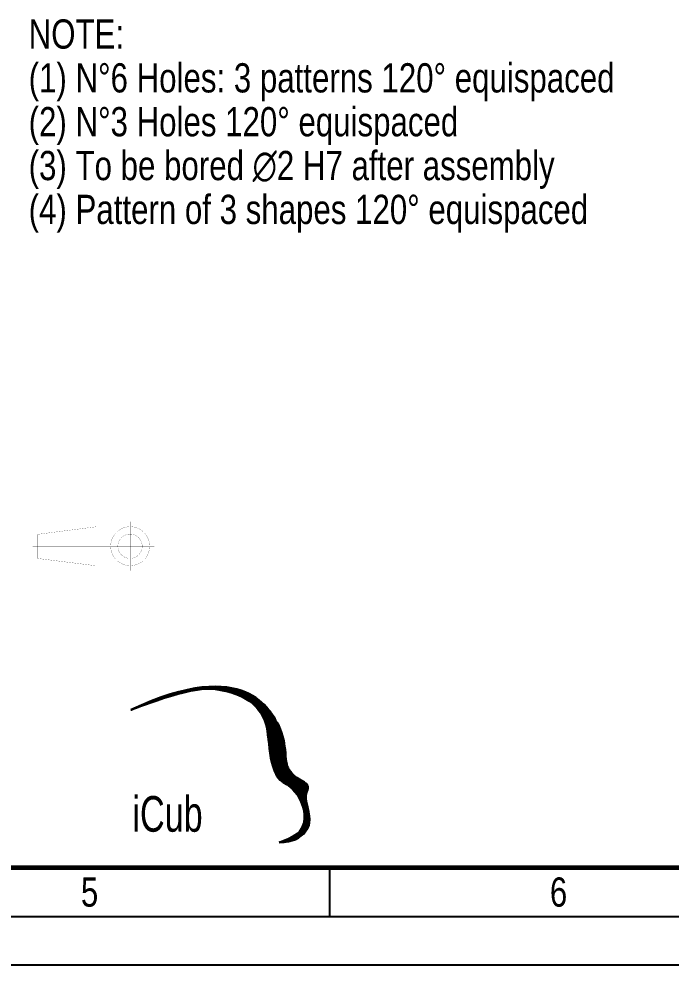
# Model space of a CAD drawing. Header units: millimetres. Extents: x 0 to 420, y 0 to 297.
# Drawn here: x 233.3 to 300.3, y -0.1 to 97.1 of the extents above; entities that cross this region are included whole.
import ezdxf

# ---------------------------------------------------------------- set-up
doc = ezdxf.new("R2010")
doc.units = ezdxf.units.MM
doc.header["$LTSCALE"] = 23.1
doc.linetypes.add('CENTER', pattern=[0.6, 0.375, -0.075, 0.075, -0.075])
doc.layers.get('0').update_dxf_attribs({"linetype": 'CONTINUOUS'})
doc.layers.add('DEFAULT_1', color=7, linetype='CENTER')
doc.styles.get("Standard").update_dxf_attribs({"font": 'txt', "width": 0.8})
doc.styles.add('TEXTSTYLE_10', font='txt', dxfattribs={"width": 0.8})
doc.styles.add('TEXTSTYLE_2', font='txt', dxfattribs={"width": 0.8})

# ---------------------------------------------------------------- blocks, each defined once
blk = doc.blocks.new('HEAD_LOGO_BL0', base_point=(254.025, 20.59))
at = {"color": 2, "linetype": 'CONTINUOUS'}
for p, q in [((250.154, 27.946), (250.42, 28.212)), ((250.267, 27.973), (250.531, 28.237)), ((250.381, 28.001), (250.642, 28.262)), ((250.494, 28.028), (250.753, 28.286)), ((250.608, 28.055), (250.864, 28.311)), ((250.72, 28.081), (250.971, 28.332)), ((250.829, 28.104), (251.074, 28.349)), ((250.937, 28.126), (251.177, 28.366)), ((251.046, 28.149), (251.28, 28.383)), ((251.155, 28.171), (251.384, 28.4)), ((251.263, 28.193), (251.487, 28.417)), ((251.369, 28.212), (251.59, 28.434)), ((251.472, 28.229), (251.693, 28.45)), ((251.575, 28.246), (251.796, 28.467)), ((251.678, 28.263), (251.899, 28.484)), ((251.781, 28.28), (251.994, 28.493)), ((251.884, 28.297), (252.09, 28.502)), ((251.982, 28.308), (252.185, 28.511)), ((252.08, 28.32), (252.28, 28.52)), ((252.177, 28.331), (252.375, 28.53)), ((252.275, 28.343), (252.471, 28.539)), ((252.368, 28.35), (252.566, 28.548)), ((252.46, 28.356), (252.661, 28.557)), ((252.553, 28.362), (252.757, 28.566)), ((252.645, 28.368), (252.848, 28.571)), ((252.733, 28.37), (252.936, 28.573)), ((252.819, 28.37), (253.025, 28.575)), ((252.906, 28.37), (253.113, 28.577)), ((252.992, 28.371), (253.201, 28.579)), ((253.074, 28.366), (253.289, 28.581)), ((253.153, 28.359), (253.377, 28.583)), ((253.233, 28.353), (253.465, 28.585)), ((253.313, 28.346), (253.554, 28.587)), ((253.389, 28.336), (253.641, 28.589)), ((253.464, 28.325), (253.723, 28.584)), ((253.539, 28.314), (253.805, 28.58)), ((253.614, 28.302), (253.887, 28.575)), ((253.689, 28.291), (253.968, 28.571)), ((253.764, 28.28), (254.05, 28.566)), ((253.837, 28.267), (254.132, 28.562)), ((253.91, 28.254), (254.213, 28.557)), ((253.983, 28.241), (254.295, 28.553)), ((254.056, 28.227), (254.377, 28.548)), ((254.129, 28.214), (254.455, 28.54)), ((254.201, 28.2), (254.53, 28.529)), ((254.274, 28.187), (254.606, 28.519)), ((254.344, 28.171), (254.682, 28.508)), ((254.414, 28.155), (254.758, 28.498)), ((254.484, 28.139), (254.833, 28.487)), ((254.555, 28.122), (254.909, 28.477)), ((254.625, 28.106), (254.985, 28.467)), ((254.695, 28.09), (255.061, 28.456)), ((254.765, 28.074), (255.134, 28.443)), ((254.832, 28.055), (255.204, 28.427)), ((254.899, 28.036), (255.273, 28.41)), ((254.966, 28.016), (255.343, 28.394)), ((255.033, 27.997), (255.413, 28.377)), ((255.1, 27.978), (255.483, 28.361)), ((255.167, 27.959), (255.552, 28.344)), ((255.234, 27.94), (255.622, 28.328)), ((255.299, 27.918), (255.692, 28.311)), ((255.362, 27.895), (255.761, 28.295)), ((255.425, 27.873), (255.831, 28.278)), ((255.489, 27.85), (255.901, 28.262)), ((255.552, 27.827), (255.964, 28.239)), ((255.616, 27.805), (256.028, 28.216)), ((255.679, 27.782), (256.091, 28.194)), ((247.061, 27.008), (247.299, 27.246)), ((247.192, 27.053), (247.435, 27.297)), ((247.322, 27.097), (247.572, 27.347)), ((247.453, 27.141), (247.709, 27.398)), ((247.583, 27.186), (247.846, 27.449)), ((247.711, 27.227), (247.983, 27.499)), ((247.839, 27.269), (248.12, 27.55)), ((247.967, 27.311), (248.249, 27.592)), ((248.094, 27.352), (248.376, 27.634)), ((248.221, 27.393), (248.503, 27.675)), ((248.345, 27.431), (248.631, 27.716)), ((248.469, 27.468), (248.758, 27.757)), ((248.593, 27.506), (248.886, 27.799)), ((248.717, 27.544), (249.013, 27.84)), ((248.841, 27.581), (249.139, 27.88)), ((248.965, 27.619), (249.258, 27.912)), ((249.089, 27.657), (249.377, 27.945)), ((249.209, 27.691), (249.496, 27.978)), ((249.328, 27.723), (249.615, 28.01)), ((249.446, 27.756), (249.733, 28.043)), ((249.565, 27.788), (249.852, 28.075)), ((249.683, 27.82), (249.971, 28.108)), ((249.802, 27.853), (250.087, 28.138)), ((249.921, 27.885), (250.198, 28.163)), ((250.039, 27.917), (250.309, 28.187)), ((255.743, 27.759), (256.155, 28.171)), ((255.803, 27.733), (256.218, 28.148)), ((255.863, 27.707), (256.282, 28.126)), ((255.922, 27.68), (256.345, 28.103)), ((255.982, 27.653), (256.409, 28.08)), ((256.042, 27.627), (256.473, 28.058)), ((256.101, 27.6), (256.536, 28.035)), ((256.161, 27.573), (256.6, 28.012)), ((256.22, 27.547), (256.658, 27.984)), ((256.278, 27.518), (256.716, 27.956)), ((256.334, 27.488), (256.774, 27.928)), ((256.39, 27.458), (256.832, 27.9)), ((256.446, 27.428), (256.89, 27.872)), ((256.502, 27.398), (256.948, 27.843)), ((256.558, 27.367), (257.006, 27.815)), ((256.612, 27.335), (257.064, 27.787)), ((256.665, 27.301), (257.122, 27.759)), ((256.718, 27.268), (257.18, 27.731)), ((256.771, 27.235), (257.236, 27.701)), ((256.824, 27.202), (257.289, 27.668)), ((256.876, 27.168), (257.342, 27.634)), ((256.926, 27.132), (257.395, 27.601)), ((256.976, 27.096), (257.448, 27.568)), ((257.026, 27.06), (257.501, 27.535)), ((257.076, 27.023), (257.554, 27.502)), ((257.126, 26.987), (257.607, 27.468)), ((257.175, 26.95), (257.66, 27.435)), ((257.222, 26.91), (257.713, 27.402)), ((257.268, 26.871), (257.765, 27.368)), ((257.315, 26.831), (257.814, 27.33)), ((257.361, 26.791), (257.862, 27.292)), ((257.408, 26.752), (257.911, 27.255)), ((245.014, 26.255), (245.034, 26.274)), ((245.156, 26.31), (245.193, 26.347)), ((245.297, 26.365), (245.352, 26.42)), ((245.436, 26.418), (245.511, 26.492)), ((245.575, 26.471), (245.67, 26.565)), ((245.714, 26.523), (245.828, 26.638)), ((245.851, 26.575), (245.987, 26.71)), ((245.988, 26.625), (246.135, 26.772)), ((246.125, 26.675), (246.283, 26.834)), ((246.26, 26.725), (246.43, 26.895)), ((246.395, 26.773), (246.577, 26.956)), ((246.53, 26.822), (246.725, 27.017)), ((246.663, 26.869), (246.872, 27.078)), ((246.796, 26.915), (247.019, 27.139)), ((246.929, 26.962), (247.162, 27.195)), ((257.454, 26.712), (257.959, 27.217)), ((257.497, 26.668), (258.008, 27.179)), ((257.54, 26.625), (258.056, 27.141)), ((257.583, 26.582), (258.105, 27.104)), ((257.626, 26.539), (258.153, 27.066)), ((257.669, 26.496), (258.202, 27.028)), ((257.712, 26.453), (258.248, 26.988)), ((257.752, 26.406), (258.292, 26.946)), ((257.791, 26.359), (258.336, 26.904)), ((257.831, 26.312), (258.381, 26.862)), ((257.87, 26.265), (258.425, 26.821)), ((257.909, 26.219), (258.469, 26.779)), ((257.949, 26.172), (258.514, 26.737)), ((257.986, 26.122), (258.558, 26.695)), ((258.021, 26.072), (258.603, 26.653)), ((258.057, 26.021), (258.644, 26.609)), ((258.092, 25.97), (258.685, 26.563)), ((258.128, 25.92), (258.726, 26.518)), ((258.163, 25.869), (258.767, 26.472)), ((258.198, 25.817), (258.807, 26.427)), ((258.229, 25.762), (258.848, 26.381)), ((258.261, 25.708), (258.889, 26.336)), ((258.292, 25.653), (258.93, 26.291)), ((244.872, 26.198), (244.875, 26.202)), ((258.324, 25.598), (258.968, 26.243)), ((258.355, 25.544), (259.006, 26.194)), ((258.387, 25.489), (259.043, 26.146)), ((258.415, 25.431), (259.081, 26.097)), ((258.442, 25.372), (259.119, 26.048)), ((258.469, 25.313), (259.156, 26)), ((258.496, 25.254), (259.194, 25.951)), ((258.524, 25.195), (259.23, 25.902)), ((258.551, 25.136), (259.265, 25.85)), ((258.577, 25.076), (259.3, 25.799)), ((258.599, 25.012), (259.335, 25.748)), ((258.621, 24.948), (259.37, 25.696)), ((258.643, 24.883), (259.405, 25.645)), ((258.665, 24.819), (259.439, 25.594)), ((258.682, 24.75), (259.472, 25.54)), ((258.699, 24.681), (259.505, 25.487)), ((258.716, 24.612), (259.538, 25.433)), ((258.733, 24.543), (259.571, 25.38)), ((258.748, 24.471), (259.603, 25.326)), ((258.762, 24.398), (259.636, 25.272)), ((258.775, 24.326), (259.667, 25.218)), ((258.789, 24.253), (259.699, 25.163)), ((258.802, 24.181), (259.73, 25.108)), ((258.814, 24.106), (259.762, 25.054)), ((258.825, 24.031), (259.794, 25)), ((258.836, 23.956), (259.826, 24.945)), ((258.847, 23.881), (259.858, 24.891)), ((258.858, 23.805), (259.89, 24.837)), ((258.868, 23.729), (259.921, 24.782)), ((258.878, 23.652), (259.952, 24.727)), ((258.887, 23.576), (259.984, 24.672)), ((258.897, 23.499), (260.015, 24.618)), ((258.906, 23.422), (260.047, 24.563)), ((258.915, 23.345), (260.075, 24.505)), ((258.924, 23.268), (260.103, 24.446)), ((258.933, 23.19), (260.13, 24.387)), ((258.942, 23.113), (260.157, 24.329)), ((258.951, 23.036), (260.185, 24.27)), ((258.959, 22.958), (260.212, 24.211)), ((258.968, 22.881), (260.236, 24.149)), ((258.977, 22.803), (260.259, 24.086)), ((258.986, 22.726), (260.283, 24.023)), ((258.994, 22.648), (260.306, 23.96)), ((259.003, 22.571), (260.33, 23.898)), ((259.012, 22.494), (260.352, 23.834)), ((259.022, 22.417), (260.372, 23.767)), ((259.031, 22.34), (260.392, 23.701)), ((259.04, 22.263), (260.412, 23.635)), ((259.049, 22.186), (260.432, 23.568)), ((259.06, 22.11), (260.452, 23.502)), ((259.07, 22.034), (260.468, 23.432)), ((259.08, 21.958), (260.484, 23.362)), ((259.09, 21.882), (260.5, 23.292)), ((259.101, 21.807), (260.516, 23.222)), ((259.111, 21.731), (260.532, 23.152)), ((259.123, 21.657), (260.548, 23.082)), ((259.135, 21.582), (260.564, 23.011)), ((259.147, 21.508), (260.576, 22.937)), ((259.159, 21.433), (260.589, 22.863)), ((259.171, 21.36), (260.601, 22.79)), ((259.185, 21.287), (260.614, 22.716)), ((259.199, 21.215), (260.626, 22.642)), ((259.212, 21.142), (260.638, 22.568)), ((259.226, 21.069), (260.649, 22.492)), ((259.241, 20.999), (260.658, 22.416)), ((259.257, 20.928), (260.668, 22.339)), ((259.272, 20.857), (260.678, 22.263)), ((259.288, 20.787), (260.688, 22.186)), ((259.304, 20.717), (260.697, 22.11)), ((259.323, 20.649), (260.706, 22.032)), ((259.341, 20.581), (260.714, 21.954)), ((259.359, 20.513), (260.722, 21.876)), ((259.377, 20.445), (260.731, 21.799)), ((259.397, 20.378), (260.739, 21.72)), ((259.418, 20.313), (260.747, 21.642)), ((259.439, 20.248), (260.755, 21.564)), ((259.461, 20.183), (260.763, 21.486)), ((259.482, 20.118), (260.771, 21.408)), ((259.506, 20.056), (260.78, 21.33)), ((259.53, 19.995), (260.788, 21.252)), ((259.555, 19.933), (260.797, 21.175)), ((259.58, 19.872), (260.806, 21.098)), ((259.605, 19.811), (260.816, 21.022)), ((259.634, 19.753), (260.827, 20.946)), ((259.662, 19.695), (260.837, 20.87)), ((259.691, 19.638), (260.85, 20.797)), ((259.719, 19.58), (260.862, 20.723)), ((259.75, 19.525), (260.876, 20.65)), ((259.783, 19.472), (260.891, 20.58)), ((259.817, 19.419), (260.907, 20.509)), ((259.85, 19.366), (260.925, 20.441)), ((259.883, 19.313), (260.945, 20.375)), ((259.921, 19.264), (260.965, 20.309)), ((259.959, 19.216), (260.99, 20.247)), ((259.997, 19.168), (261.014, 20.185)), ((260.036, 19.121), (261.043, 20.128)), ((260.077, 19.075), (261.073, 20.072)), ((260.121, 19.033), (261.105, 20.018)), ((260.165, 18.991), (261.141, 19.967)), ((260.209, 18.949), (261.176, 19.917)), ((260.253, 18.907), (261.213, 19.867)), ((260.304, 18.872), (261.251, 19.819)), ((260.355, 18.836), (261.29, 19.771)), ((260.406, 18.801), (261.33, 19.725)), ((260.456, 18.765), (261.37, 19.68)), ((260.509, 18.732), (261.411, 19.634)), ((260.563, 18.7), (261.455, 19.591)), ((260.617, 18.668), (261.498, 19.549)), ((260.671, 18.635), (261.543, 19.507)), ((260.724, 18.602), (261.588, 19.466)), ((260.776, 18.568), (261.634, 19.426)), ((260.828, 18.534), (261.682, 19.388)), ((260.881, 18.5), (261.73, 19.35)), ((260.931, 18.465), (261.779, 19.312)), ((260.982, 18.429), (261.83, 19.277)), ((261.033, 18.393), (261.88, 19.241)), ((261.083, 18.357), (261.932, 19.206)), ((261.131, 18.319), (261.984, 19.173)), ((261.179, 18.282), (262.037, 19.139)), ((261.228, 18.244), (262.091, 19.107)), ((261.275, 18.204), (262.145, 19.075)), ((261.321, 18.164), (262.2, 19.043)), ((261.367, 18.124), (262.255, 19.012)), ((261.412, 18.083), (262.31, 18.981)), ((261.455, 18.04), (262.365, 18.95)), ((261.498, 17.997), (262.42, 18.919)), ((261.542, 17.954), (262.476, 18.888)), ((261.582, 17.909), (262.53, 18.857)), ((261.623, 17.863), (262.584, 18.824)), ((261.663, 17.817), (262.638, 18.792)), ((261.702, 17.77), (262.69, 18.757)), ((261.74, 17.721), (262.741, 18.722)), ((261.777, 17.672), (262.789, 18.684)), ((261.814, 17.623), (262.837, 18.646)), ((261.849, 17.572), (262.88, 18.603)), ((261.884, 17.52), (262.922, 18.558)), ((261.918, 17.469), (262.958, 18.508)), ((261.951, 17.415), (262.992, 18.456)), ((261.983, 17.361), (263.018, 18.396)), ((262.015, 17.307), (263.036, 18.328)), ((262.046, 17.252), (263.043, 18.249)), ((262.076, 17.195), (263.036, 18.155)), ((262.105, 17.139), (263.015, 18.048)), ((262.135, 17.082), (262.983, 17.93)), ((262.163, 17.024), (262.946, 17.807)), ((262.19, 16.965), (262.911, 17.686)), ((262.218, 16.906), (262.882, 17.571)), ((262.245, 16.847), (262.86, 17.462)), ((262.271, 16.787), (262.845, 17.361)), ((262.296, 16.726), (262.836, 17.266)), ((262.322, 16.665), (262.833, 17.177)), ((262.347, 16.604), (262.835, 17.092)), ((262.371, 16.542), (262.84, 17.011)), ((262.395, 16.48), (262.849, 16.934)), ((262.419, 16.417), (262.862, 16.861)), ((262.442, 16.355), (262.876, 16.788)), ((262.466, 16.292), (262.892, 16.718)), ((262.486, 16.227), (262.907, 16.647)), ((262.507, 16.161), (262.923, 16.577)), ((262.528, 16.096), (262.939, 16.507)), ((262.547, 16.028), (262.955, 16.436)), ((262.563, 15.959), (262.97, 16.366)), ((262.58, 15.889), (262.986, 16.295)), ((262.596, 15.818), (263.002, 16.225)), ((262.607, 15.744), (263.017, 16.154)), ((262.619, 15.67), (263.033, 16.083)), ((262.631, 15.595), (263.048, 16.012)), ((262.637, 15.515), (263.063, 15.941)), ((262.644, 15.435), (263.078, 15.87)), ((262.645, 15.092), (263.134, 15.581)), ((262.648, 15.354), (263.093, 15.798)), ((262.649, 15.268), (263.107, 15.726)), ((262.649, 15.183), (263.121, 15.654)), ((261.243, 12.741), (263.204, 14.702)), ((261.356, 12.768), (263.19, 14.603)), ((262.197, 13.782), (263.208, 14.793)), ((262.356, 14.027), (263.211, 14.882)), ((262.438, 14.195), (263.208, 14.965)), ((262.494, 14.338), (263.205, 15.049)), ((262.536, 14.465), (263.198, 15.128)), ((262.569, 14.585), (263.191, 15.206)), ((262.594, 14.696), (263.181, 15.283)), ((262.613, 14.802), (263.17, 15.359)), ((262.628, 14.903), (263.16, 15.434)), ((262.638, 14.999), (263.147, 15.508)), ((261.48, 12.806), (263.172, 14.498)), ((261.608, 12.848), (263.144, 14.384)), ((261.748, 12.902), (263.097, 14.251)), ((261.911, 12.979), (263.024, 14.092)), ((262.111, 13.093), (262.893, 13.874)), ((260.24, 12.6), (260.316, 12.676)), ((260.332, 12.607), (260.456, 12.73)), ((260.427, 12.615), (260.599, 12.788)), ((260.523, 12.625), (260.747, 12.849)), ((260.619, 12.634), (260.9, 12.916)), ((260.717, 12.647), (261.059, 12.989)), ((260.818, 12.661), (261.226, 13.07)), ((260.919, 12.676), (261.404, 13.161)), ((261.024, 12.695), (261.604, 13.275)), ((261.13, 12.715), (261.866, 13.45)), ((260.147, 12.594), (260.179, 12.626))]:
    blk.add_line(p, q, dxfattribs=at)
at = {"color": 7, "linetype": 'CONTINUOUS'}
for points in [[(259.861, 24.886), (259.282, 25.793), (256.756, 31.881), (244.838, 26.185)], [(244.838, 26.185), (244.838, 26.185), (250.96, 28.665), (253.328, 28.345)], [(253.328, 28.345), (255.112, 28.104), (257.578, 27.511), (258.572, 25.091)], [(258.572, 25.091), (259.168, 23.638), (258.774, 19.747), (260.469, 18.757)], [(261.098, 20.028), (260.557, 20.847), (260.985, 23.125), (259.861, 24.886)], [(262.98, 18.478), (262.685, 18.959), (261.763, 19.02), (261.098, 20.028)], [(260.469, 18.757), (261.529, 18.137), (261.979, 17.632), (262.461, 16.305)], [(262.873, 16.803), (262.686, 17.64), (263.22, 18.089), (262.98, 18.478)], [(262.816, 13.765), (263.418, 14.569), (263.246, 15.126), (262.873, 16.803)], [(262.461, 16.305), (262.893, 15.118), (262.532, 13.994), (261.937, 13.505)], [(260.074, 12.589), (261.507, 12.67), (262.215, 12.96), (262.816, 13.765)], [(261.937, 13.505), (261.342, 13.017), (260.074, 12.589), (260.074, 12.589)]]:
    blk.add_open_spline(points, degree=3, dxfattribs=at)
at = {"color": 5, "linetype": 'CONTINUOUS', "style": 'TEXTSTYLE_2', "width": 0.717472}
blk.add_text('iCub', height=3.6575, dxfattribs=at).set_placement((244.986, 13.692))
blk = doc.blocks.new('PROJECTION_EUR_BL1', base_point=(241, 43))
at = {"color": 7, "linetype": 'CONTINUOUS', "const_width": 0.0159}
for points in [[(235.239, 44.212), (241.244, 44.99)], [(241.244, 44.99), (241.244, 40.991)], [(235.244, 44.213), (235.244, 41.758)], [(235.239, 41.742), (241.244, 40.991)]]:
    blk.add_lwpolyline(points, dxfattribs=at)
for points in [[(242.756, 43, 1), (246.756, 43, 1)], [(243.493, 42.992, 1), (245.993, 42.992, 1)]]:
    blk.add_lwpolyline(points, format="xyb", close=True, dxfattribs=at)
at = {"layer": 'DEFAULT_1', "color": 7, "linetype": 'CENTER', "const_width": 0.0159}
for points in [[(244.756, 45.5), (244.756, 40.5)], [(234.744, 43), (247.256, 43)]]:
    blk.add_lwpolyline(points, dxfattribs=at)

msp = doc.modelspace()

# ---------------------------------------------------------------- linework, layer by layer
at = {"color": 7, "linetype": 'CONTINUOUS'}
msp.add_line((5, 5), (415, 5), dxfattribs=at)
for points, const_width in [([(24, 10), (410, 10)], 0.499), ([(265.25, 5), (265.25, 10)], 0.199), ([(0, 0), (420, 0)], 0.199)]:
    msp.add_lwpolyline(points, dxfattribs=dict(at, const_width=const_width))

# ---------------------------------------------------------------- block references
at = {"color": 2, "linetype": 'CONTINUOUS'}
for name, p in [('PROJECTION_EUR_BL1', (241, 43)), ('HEAD_LOGO_BL0', (254.0247, 20.5895))]:
    msp.add_blockref(name, p, dxfattribs=at)

# ---------------------------------------------------------------- texts
at = {"color": 2, "linetype": 'CONTINUOUS', "insert": (234.3267, 97.0727), "char_height": 3, "width": 115.125, "attachment_point": 1, "line_spacing_factor": 0.9, "style": 'TEXTSTYLE_10'}
msp.add_mtext('NOTE: \\P(1) N°6 Holes: 3 patterns 120° equispaced\\P(2) N°3 Holes 120° equispaced \\P(3) To be bored \\Fgdt;{\\Fgdt;n}\\Ftxt;2 H7 after assembly\\P(4) Pattern of 3 shapes 120° equispaced', dxfattribs=at)
at = {"color": 7, "linetype": 'CONTINUOUS', "char_height": 3, "width": 2.4, "attachment_point": 1, "line_spacing_factor": 0.9}
for s, insert in [('5', (239.6964, 9)), ('6', (287.875, 9))]:
    msp.add_mtext(s, dxfattribs=dict(at, insert=insert))

doc.saveas('drawing.dxf')
